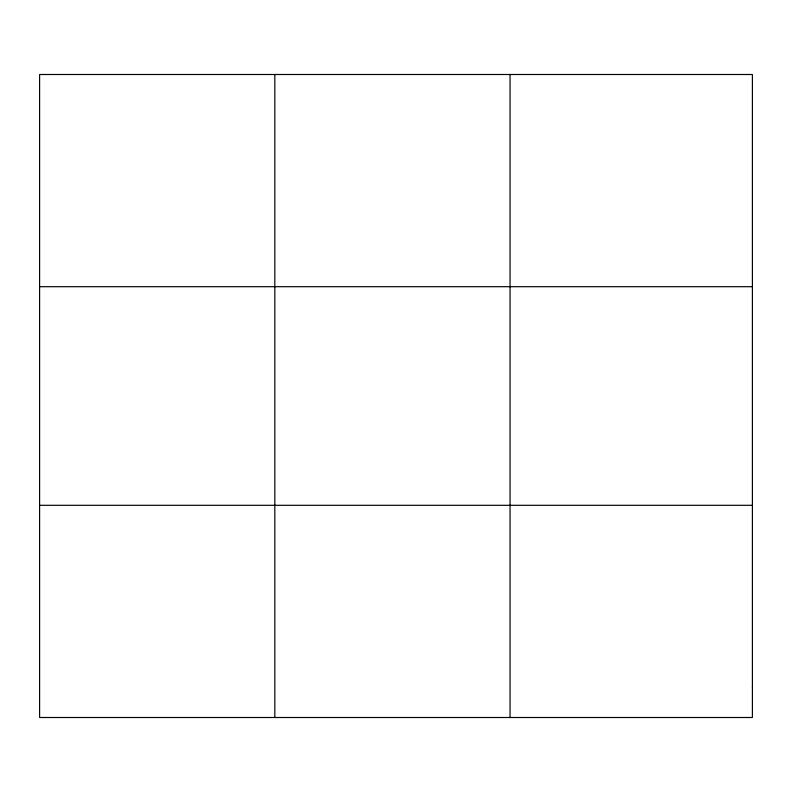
<?xml version="1.0" encoding="UTF-8"?>
<svg xmlns="http://www.w3.org/2000/svg" width="792" height="792" viewBox="0 0 792 792"><rect width="100%" height="100%" fill="white"/><g stroke="black" fill="none" stroke-linecap="round" stroke-linejoin="round"><path stroke-width="1.19" d="M274.824 717.502L274.824 74.498M510.048 717.502L510.048 74.498M39.6 286.694L752.4 286.694M39.6 505.306L752.4 505.306M752.4 687.189L752.4 717.502L39.6 717.502L39.6 74.498L752.4 74.498L752.4 687.189"/></g></svg>
